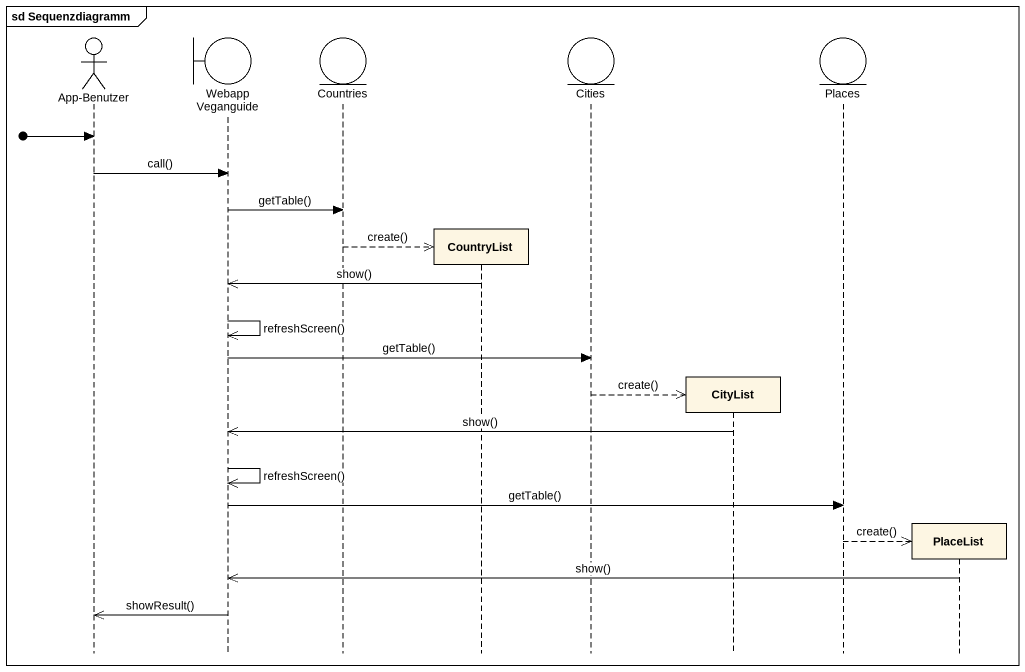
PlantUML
@startuml
mainframe sd Sequenzdiagramm
hide footbox
actor "App-Benutzer" as App_Benutzer
boundary "Webapp Veganguide" as Webapp_Veganguide
entity Countries
participant CountryList
entity Cities
participant CityList
entity Places
participant PlaceList

[o-> App_Benutzer
App_Benutzer -> Webapp_Veganguide : call()
Webapp_Veganguide -> Countries : getTable()
Countries -->> CountryList ** : create()
CountryList ->> Webapp_Veganguide : show()
Webapp_Veganguide ->> Webapp_Veganguide : refreshScreen()
Webapp_Veganguide -> Cities : getTable()
Cities -->> CityList ** : create()
CityList ->> Webapp_Veganguide : show()
Webapp_Veganguide ->> Webapp_Veganguide : refreshScreen()
Webapp_Veganguide -> Places : getTable()
Places -->> PlaceList ** : create()
PlaceList ->> Webapp_Veganguide : show()
Webapp_Veganguide ->> App_Benutzer : showResult()
@enduml
